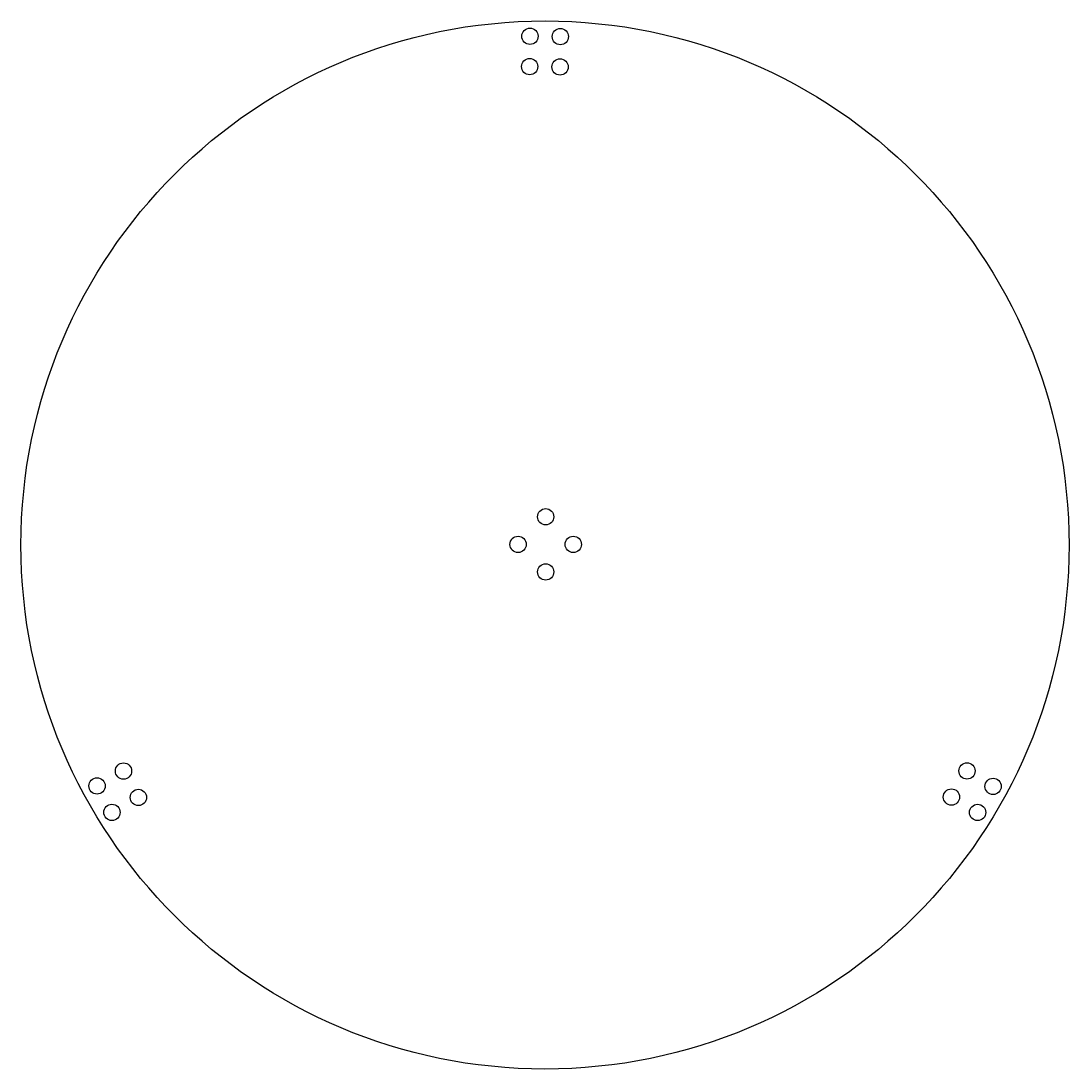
# Model space of a CAD drawing. Header units: inches. Extents: x -8.5 to 8.5, y -8.5 to 8.5.
import ezdxf

# ---------------------------------------------------------------- set-up
doc = ezdxf.new("R2010")
doc.units = ezdxf.units.IN
doc.header["$MEASUREMENT"] = 0

msp = doc.modelspace()

# ---------------------------------------------------------------- linework, layer by layer
at = {"color": 7, "linetype": 'Continuous', "lineweight": 25}
for centre, radius in [((0, 0), 8.55), ((-0.245, 8.3), 0.133), ((0.25, 8.295), 0.133), ((-0.25, 7.805), 0.133), ((0.245, 7.8), 0.133), ((0.011, 0.46), 0.133), ((-0.439, 0.01), 0.133), ((0.461, 0.01), 0.133), ((0.011, -0.44), 0.133), ((-6.877, -3.688), 0.133), ((6.885, -3.686), 0.133), ((-7.309, -3.931), 0.133), ((7.311, -3.938), 0.133), ((-6.634, -4.119), 0.133), ((6.632, -4.112), 0.133), ((-7.066, -4.362), 0.133), ((7.058, -4.364), 0.133)]:
    msp.add_circle(centre, radius, dxfattribs=at)

doc.saveas('drawing.dxf')
